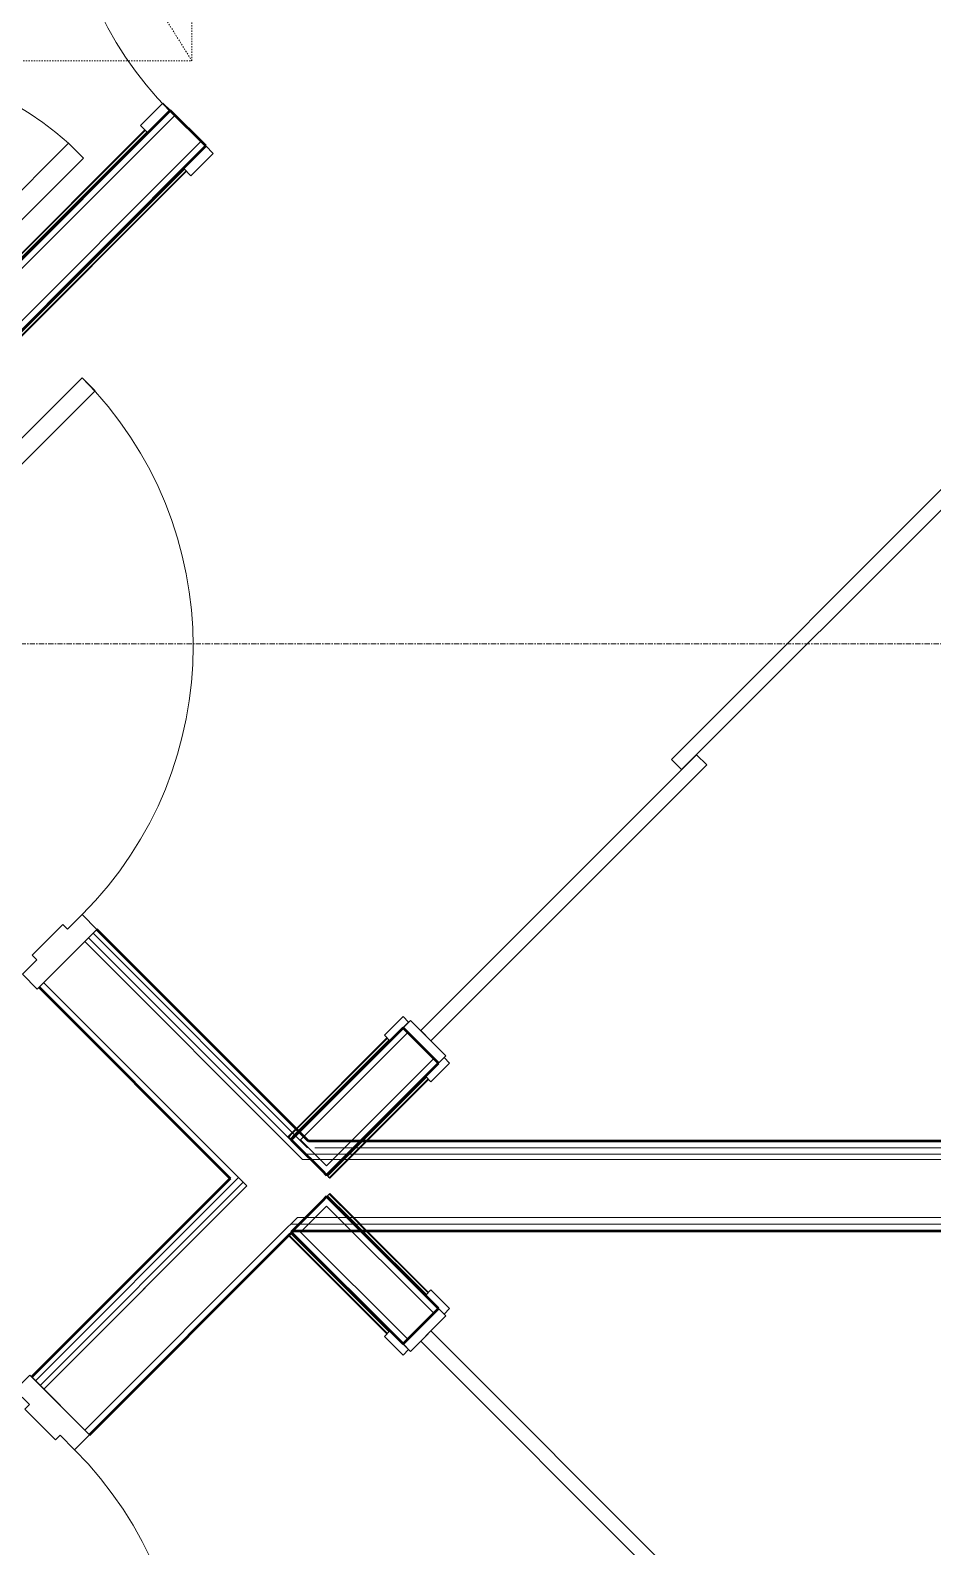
# Model space of a CAD drawing. Header units: inches. Extents: x -4235 to -464, y 9767 to 12344.
# Drawn here: x -2463.4 to -2377.8, y 10381.6 to 10525.4 of the extents above; entities that cross this region are included whole.
import ezdxf

# ---------------------------------------------------------------- set-up
doc = ezdxf.new("R2010")
doc.units = ezdxf.units.IN
doc.header["$MEASUREMENT"] = 0
doc.linetypes.add('Dash', pattern=[0.25, 0.125, -0.125])
doc.linetypes.add('Grid Line 1_2_', pattern=[0.875, 0.5, -0.125, 0.125, -0.125])
for name, color, linetype, lineweight in [('0-1', 7, 'Continuous', 5), ('0-2', 254, 'Continuous', 9), ('0-3', 7, 'Continuous', 9), ('A-DOOR-1', 7, 'Continuous', 9), ('A-DOOR-2', 130, 'Continuous', 20), ('A-DOOR-FRAM-1', 130, 'Continuous', 20), ('A-FLOR-4', 192, 'Continuous', 9), ('A-GENM-HDLN-1', 7, 'Dash', 9), ('A-WALL-1', 250, 'Continuous', 50), ('A-WALL-2', 50, 'Continuous', 13), ('A-WALL-3', 10, 'Continuous', 9), ('A-WALL-4', 254, 'Continuous', 9), ('A-WALL-5', 7, 'Continuous', 9), ('I-WALL-1', 250, 'Continuous', 50), ('I-WALL-2', 10, 'Continuous', 9), ('I-WALL-3', 254, 'Continuous', 9), ('S-GRID-1', 1, 'Grid Line 1_2_', 9)]:
    doc.layers.add(name, color=color, linetype=linetype, lineweight=lineweight)

# ---------------------------------------------------------------- blocks, each defined once
blk = doc.blocks.new('Basic Wall _ INT - W4BØF - _5_8 GYP - 2X4 WOOD_BATT_ - 5_8 GYP_ - ___-2687580-BACKGROUND - 2ND FLOOR')
at = {"layer": 'A-WALL-3'}
for p, q in [((-2450.11, 10517.77), (-2452.23, 10515.65)), ((-2482.73, 10485.64), (-2479.37, 10489)), ((-2479.12, 10488.76), (-2482.48, 10485.4))]:
    blk.add_line(p, q, dxfattribs=at)
at = {"layer": 'A-WALL-4'}
for p, q in [((-2478.66, 10489.71), (-2452.48, 10515.9)), ((-2452.23, 10515.65), (-2478.42, 10489.46)), ((-2482.77, 10485.69), (-2479.42, 10489.05)), ((-2479.65, 10488.4), (-2482.13, 10485.93)), ((-2479.21, 10488.84), (-2479.63, 10488.42)), ((-2482.15, 10485.91), (-2482.57, 10485.48)), ((-2492.94, 10475.43), (-2483.44, 10484.94)), ((-2483.19, 10484.69), (-2492.69, 10475.19)), ((-2492.98, 10475.48), (-2492.94, 10475.43)), ((-2492.9, 10475.39), (-2492.84, 10475.33)), ((-2492.71, 10475.2), (-2492.69, 10475.19))]:
    blk.add_line(p, q, dxfattribs=at)
at = {"layer": 'A-WALL-5'}
for p, q in [((-2478.71, 10489.75), (-2452.52, 10515.94)), ((-2452.32, 10515.74), (-2478.5, 10489.55)), ((-2492.98, 10475.48), (-2483.48, 10484.98)), ((-2483.28, 10484.78), (-2492.78, 10475.27)), ((-2492.78, 10475.27), (-2492.98, 10475.48)), ((-2492.72, 10475.22), (-2492.78, 10475.27)), ((-2492.69, 10475.19), (-2492.72, 10475.22))]:
    blk.add_line(p, q, dxfattribs=at)
blk = doc.blocks.new('Basic Wall _ INT - W4BØF - _5_8 GYP - 2X4 WOOD_BATT_ - 5_8 GYP_ - ___-2687581-BACKGROUND - 2ND FLOOR')
at = {"layer": 'A-WALL-3'}
for p, q in [((-2446.75, 10514.41), (-2448.87, 10512.29)), ((-2489.07, 10472.09), (-2489.33, 10471.83)), ((-2489.33, 10471.83), (-2489.32, 10471.81)), ((-2489.19, 10471.68), (-2489.13, 10471.62)), ((-2489.08, 10471.58), (-2488.82, 10471.84)), ((-2489.08, 10471.58), (-2489.04, 10471.54))]:
    blk.add_line(p, q, dxfattribs=at)
at = {"layer": 'A-WALL-4'}
for p, q in [((-2448.87, 10512.29), (-2489.07, 10472.09)), ((-2488.82, 10471.84), (-2448.62, 10512.04)), ((-2489.24, 10471.74), (-2488.98, 10472)), ((-2489.3, 10471.8), (-2489.33, 10471.83)), ((-2489.27, 10471.77), (-2489.3, 10471.8)), ((-2489.25, 10471.75), (-2489.27, 10471.77)), ((-2489.24, 10471.74), (-2489.25, 10471.75)), ((-2489.23, 10471.73), (-2489.24, 10471.74)), ((-2489.04, 10471.54), (-2489.23, 10471.73)), ((-2489.04, 10471.54), (-2488.78, 10471.8))]:
    blk.add_line(p, q, dxfattribs=at)
at = {"layer": 'A-WALL-5'}
for p, q in [((-2488.98, 10472), (-2448.78, 10512.2)), ((-2488.78, 10471.8), (-2448.58, 10512))]:
    blk.add_line(p, q, dxfattribs=at)
blk = doc.blocks.new('SWING - SINGLE - FLUSH - 2-10 x 6-8 - PRIVACY-3199407-BACKGROUND - 2ND FLOOR')
at = {"layer": 'A-DOOR-1'}
blk.add_arc((17, 2.37), 34.07, 93.3657, 180, dxfattribs=at)
at = {"layer": 'A-DOOR-2'}
for p, q in [((15, 2.37), (15, 36.38)), ((17, 36.38), (15, 36.38)), ((17, 2.37), (17, 36.38)), ((17, 2.37), (15, 2.37))]:
    blk.add_line(p, q, dxfattribs=at)
at = {"layer": 'A-DOOR-FRAM-1'}
for p, q in [((-17, 3.37), (-20, 3.37)), ((-20, 3.37), (-20, 2.37)), ((-17, 2.37), (-17, 3.37)), ((20, 3.37), (17, 3.37)), ((17, 3.37), (17, 2.37)), ((20, 2.37), (20, 3.37)), ((-20, 2.37), (-17, 2.37)), ((17, 2.37), (20, 2.37)), ((-17, -2.38), (-20, -2.38)), ((-20, -2.38), (-20, -3.38)), ((-17, -3.38), (-17, -2.38)), ((20, -2.38), (17, -2.38)), ((17, -2.38), (17, -3.38)), ((20, -3.38), (20, -2.38)), ((-20, -3.38), (-17, -3.38)), ((17, -3.38), (20, -3.38))]:
    blk.add_line(p, q, dxfattribs=at)
blk = doc.blocks.new('SWING - SINGLE - FLUSH - 2-8 x 6-8 - PASSAGE-3199406-BACKGROUND - 2ND FLOOR')
at = {"layer": 'A-DOOR-1'}
blk.add_arc((16, 2.37), 32.07, 93.5759, 180, dxfattribs=at)
at = {"layer": 'A-DOOR-2'}
for p, q in [((14, 2.37), (14, 34.38)), ((16, 34.38), (14, 34.38)), ((16, 2.37), (16, 34.38)), ((16, 2.37), (14, 2.37))]:
    blk.add_line(p, q, dxfattribs=at)
at = {"layer": 'A-DOOR-FRAM-1'}
for p, q in [((-16, 3.37), (-19, 3.37)), ((-19, 3.37), (-19, 2.37)), ((-16, 2.37), (-16, 3.37)), ((19, 3.37), (16, 3.37)), ((16, 3.37), (16, 2.37)), ((19, 2.37), (19, 3.37)), ((-19, 2.37), (-16, 2.37)), ((16, 2.37), (19, 2.37)), ((-16, -2.38), (-19, -2.38)), ((-19, -2.38), (-19, -3.38)), ((-16, -3.38), (-16, -2.38)), ((19, -2.38), (16, -2.38)), ((16, -2.38), (16, -3.38)), ((19, -3.38), (19, -2.38)), ((-19, -3.38), (-16, -3.38)), ((16, -3.38), (19, -3.38))]:
    blk.add_line(p, q, dxfattribs=at)
blk = doc.blocks.new('Basic Wall _ INT - W4BØF - _5_8 GYP - 2X4 WOOD_BATT_ - 5_8 GYP_ - ___-2694522-BACKGROUND - 2ND FLOOR')
at = {"layer": 'A-WALL-3'}
for p, q in [((-2433.29, 10418.79), (-2432.05, 10420.04)), ((-2431.55, 10420.04), (-2432.8, 10418.79)), ((-2435.15, 10416.94), (-2433.8, 10418.29)), ((-2433.3, 10418.29), (-2435.03, 10416.56)), ((-2433.8, 10418.29), (-2433.3, 10418.79)), ((-2432.8, 10418.79), (-2433.3, 10418.29)), ((-2435.28, 10416.81), (-2435.15, 10416.93)), ((-2435.28, 10416.81), (-2435.26, 10416.79)), ((-2435.15, 10416.68), (-2435.07, 10416.61)), ((-2435.03, 10416.56), (-2434.98, 10416.52))]:
    blk.add_line(p, q, dxfattribs=at)
at = {"layer": 'A-WALL-4'}
for p, q in [((-2432.05, 10420.04), (-2425.91, 10426.18)), ((-2425.66, 10425.93), (-2431.55, 10420.04)), ((-2433.12, 10418.79), (-2431.87, 10420.04)), ((-2431.46, 10420.04), (-2432.71, 10418.79)), ((-2435.14, 10416.77), (-2433.62, 10418.29)), ((-2433.21, 10418.29), (-2434.98, 10416.52)), ((-2433.62, 10418.29), (-2433.12, 10418.79)), ((-2432.71, 10418.79), (-2433.21, 10418.29)), ((-2435.25, 10416.78), (-2435.28, 10416.81)), ((-2435.2, 10416.73), (-2435.25, 10416.78)), ((-2435.19, 10416.72), (-2435.2, 10416.73)), ((-2435.19, 10416.72), (-2435.15, 10416.77)), ((-2435.13, 10416.67), (-2435.19, 10416.72)), ((-2435.07, 10416.6), (-2435.13, 10416.67)), ((-2434.98, 10416.52), (-2435.07, 10416.6))]:
    blk.add_line(p, q, dxfattribs=at)
at = {"layer": 'A-WALL-5'}
for p, q in [((-2431.87, 10420.04), (-2425.82, 10426.09)), ((-2425.62, 10425.89), (-2431.46, 10420.04))]:
    blk.add_line(p, q, dxfattribs=at)
blk = doc.blocks.new('Basic Wall _ INT - W4BØF - _5_8 GYP - 2X4 WOOD_BATT_ - 5_8 GYP_ - ___-2694521-BACKGROUND - 2ND FLOOR')
at = {"layer": 'A-WALL-3'}
for p, q in [((-2438.93, 10420.46), (-2438.88, 10420.42)), ((-2438.52, 10420.78), (-2438.88, 10420.42)), ((-2438.84, 10420.38), (-2438.78, 10420.32)), ((-2438.64, 10420.17), (-2438.27, 10420.54)), ((-2438.16, 10421.14), (-2438.49, 10420.81)), ((-2438.24, 10420.56), (-2437.91, 10420.9)), ((-2438.65, 10420.19), (-2438.64, 10420.17))]:
    blk.add_line(p, q, dxfattribs=at)
at = {"layer": 'A-WALL-4'}
for p, q in [((-2429.51, 10429.79), (-2438.14, 10421.16)), ((-2437.89, 10420.92), (-2429.27, 10429.54)), ((-2438.57, 10420.82), (-2438.93, 10420.46)), ((-2438.74, 10420.27), (-2438.93, 10420.46)), ((-2438.72, 10420.26), (-2438.74, 10420.27)), ((-2438.36, 10420.62), (-2438.72, 10420.26)), ((-2438.67, 10420.2), (-2438.72, 10420.26)), ((-2438.2, 10421.19), (-2438.54, 10420.85)), ((-2438, 10420.99), (-2438.33, 10420.65)), ((-2438.64, 10420.17), (-2438.67, 10420.2))]:
    blk.add_line(p, q, dxfattribs=at)
at = {"layer": 'A-WALL-5'}
for p, q in [((-2429.56, 10429.83), (-2438.18, 10421.21)), ((-2429.35, 10429.63), (-2437.98, 10421))]:
    blk.add_line(p, q, dxfattribs=at)
blk = doc.blocks.new('SLIDING - FLUSH - 6-0 x 6-8-3203588-BACKGROUND - 2ND FLOOR')
at = {"layer": 'A-DOOR-1'}
for p, q in [((-38.75, 3.25), (-36.25, 3.25)), ((-38.75, 2.5), (-38.75, 3.25)), ((-36.25, 3.25), (-36.25, 2.5)), ((36.25, 3.25), (38.75, 3.25)), ((36.25, 2.5), (36.25, 3.25)), ((38.75, 3.25), (38.75, 2.5)), ((-36.25, 2.5), (-38.75, 2.5)), ((38.75, 2.5), (36.25, 2.5)), ((-38.75, -2.25), (-36.25, -2.25)), ((-38.75, -3), (-38.75, -2.25)), ((-36.25, -2.25), (-36.25, -3)), ((36.25, -2.25), (38.75, -2.25)), ((36.25, -3), (36.25, -2.25)), ((38.75, -2.25), (38.75, -3)), ((-36.25, -3), (-38.75, -3)), ((38.75, -3), (36.25, -3))]:
    blk.add_line(p, q, dxfattribs=at)
at = {"layer": 'A-DOOR-2'}
for p, q in [((-1, -0.875), (-1, 0.5)), ((-1, 0.5), (36, 0.5)), ((36, 0.5), (36, -0.875)), ((-36, -2.25), (-36, -0.875)), ((-36, -0.875), (1, -0.875)), ((36, -0.875), (-1, -0.875)), ((1, -0.875), (1, -2.25)), ((1, -2.25), (-36, -2.25))]:
    blk.add_line(p, q, dxfattribs=at)
at = {"layer": 'A-DOOR-FRAM-1'}
for p, q in [((-37, -2.25), (-37, 2.5)), ((-37, 2.5), (-36, 2.5)), ((-36, 2.5), (-36, -2.25)), ((36, 2.5), (37, 2.5)), ((36, -2.25), (36, 2.5)), ((37, 2.5), (37, -2.25)), ((-36, -2.25), (-37, -2.25)), ((37, -2.25), (36, -2.25))]:
    blk.add_line(p, q, dxfattribs=at)
blk = doc.blocks.new('Basic Wall _ INT - W4BØF - _5_8 GYP - 2X4 WOOD_BATT_ - 5_8 GYP_ - ___-2694678-BACKGROUND - 2ND FLOOR')
at = {"layer": 'A-WALL-3'}
for p, q in [((-2435.26, 10414.78), (-2435.28, 10414.77)), ((-2433.3, 10412.79), (-2435.28, 10414.77)), ((-2435.07, 10414.97), (-2435.15, 10414.9)), ((-2434.98, 10415.06), (-2435.03, 10415.02)), ((-2435.03, 10415.02), (-2432.8, 10412.79)), ((-2432.05, 10411.54), (-2433.29, 10412.78)), ((-2432.79, 10412.78), (-2431.55, 10411.54))]:
    blk.add_line(p, q, dxfattribs=at)
at = {"layer": 'A-WALL-4'}
for p, q in [((-2435.28, 10414.77), (-2435.25, 10414.8)), ((-2435.25, 10414.8), (-2435.19, 10414.86)), ((-2435.19, 10414.86), (-2434.98, 10415.06)), ((-2433.12, 10412.79), (-2435.19, 10414.86)), ((-2434.98, 10415.06), (-2432.71, 10412.79)), ((-2431.87, 10411.54), (-2433.12, 10412.78)), ((-2432.71, 10412.78), (-2431.46, 10411.54)), ((-2425.91, 10405.4), (-2432.05, 10411.54)), ((-2431.55, 10411.54), (-2425.66, 10405.65))]:
    blk.add_line(p, q, dxfattribs=at)
at = {"layer": 'A-WALL-5'}
for p, q in [((-2425.82, 10405.49), (-2431.87, 10411.54)), ((-2431.46, 10411.54), (-2425.62, 10405.69))]:
    blk.add_line(p, q, dxfattribs=at)
blk = doc.blocks.new('Basic Wall _ INT - W4BØF - _5_8 GYP - 2X4 WOOD_BATT_ - 5_8 GYP_ - ___-2694677-BACKGROUND - 2ND FLOOR')
at = {"layer": 'A-WALL-3'}
for p, q in [((-2438.88, 10411.16), (-2438.93, 10411.12)), ((-2438.78, 10411.26), (-2438.84, 10411.2)), ((-2438.64, 10411.41), (-2438.65, 10411.39))]:
    blk.add_line(p, q, dxfattribs=at)
at = {"layer": 'A-WALL-4'}
for p, q in [((-2438.93, 10411.12), (-2438.72, 10411.32)), ((-2438.85, 10411.12), (-2429.51, 10401.79)), ((-2438.72, 10411.32), (-2438.67, 10411.38)), ((-2438.67, 10411.38), (-2438.64, 10411.41)), ((-2429.27, 10402.04), (-2438.6, 10411.37))]:
    blk.add_line(p, q, dxfattribs=at)
at = {"layer": 'A-WALL-5'}
for p, q in [((-2438.89, 10411.08), (-2429.56, 10401.75)), ((-2438.69, 10411.28), (-2429.35, 10401.95))]:
    blk.add_line(p, q, dxfattribs=at)
blk = doc.blocks.new('SLIDING - FLUSH - 6-0 x 6-8-3203587-BACKGROUND - 2ND FLOOR')
at = {"layer": 'A-DOOR-1'}
for p, q in [((-36.25, 3), (-38.75, 3)), ((-38.75, 3), (-38.75, 2.25)), ((-36.25, 2.25), (-36.25, 3)), ((36.25, 3), (36.25, 2.25)), ((38.75, 3), (36.25, 3)), ((38.75, 2.25), (38.75, 3)), ((-38.75, 2.25), (-36.25, 2.25)), ((36.25, 2.25), (38.75, 2.25)), ((-36.25, -2.5), (-38.75, -2.5)), ((-38.75, -2.5), (-38.75, -3.25)), ((-36.25, -3.25), (-36.25, -2.5)), ((38.75, -2.5), (36.25, -2.5)), ((36.25, -2.5), (36.25, -3.25)), ((38.75, -3.25), (38.75, -2.5)), ((-38.75, -3.25), (-36.25, -3.25)), ((36.25, -3.25), (38.75, -3.25))]:
    blk.add_line(p, q, dxfattribs=at)
at = {"layer": 'A-DOOR-2'}
for p, q in [((1, 2.25), (-36, 2.25)), ((-36, 2.25), (-36, 0.875)), ((1, 0.875), (1, 2.25)), ((-36, 0.875), (1, 0.875)), ((36, 0.875), (-1, 0.875)), ((-1, 0.875), (-1, -0.5)), ((36, -0.5), (36, 0.875)), ((-1, -0.5), (36, -0.5))]:
    blk.add_line(p, q, dxfattribs=at)
at = {"layer": 'A-DOOR-FRAM-1'}
for p, q in [((-36, 2.25), (-37, 2.25)), ((-37, 2.25), (-37, -2.5)), ((-36, -2.5), (-36, 2.25)), ((37, 2.25), (36, 2.25)), ((36, 2.25), (36, -2.5)), ((37, -2.5), (37, 2.25)), ((-37, -2.5), (-36, -2.5)), ((36, -2.5), (37, -2.5))]:
    blk.add_line(p, q, dxfattribs=at)
blk = doc.blocks.new('ADA Clearances - 30_x48_-3054095-BACKGROUND - 2ND FLOOR')
at = {"layer": 'A-GENM-HDLN-1'}
for p, q in [((15, -24), (-15, 24)), ((-15, -24), (15, 24)), ((15, 24), (-15, 24)), ((-15, 24), (-15, -24)), ((15, -24), (15, 24)), ((-15, -24), (15, -24))]:
    blk.add_line(p, q, dxfattribs=at)
blk = doc.blocks.new('CTR - 1st Phase - Unit Layouts_rvt-1-BACKGROUND - 2ND FLOOR')
at = {"layer": 'A-WALL-1'}
for p, q in [((-2450.11, 10517.77), (-2479.12, 10488.76)), ((-2446.75, 10514.41), (-2450.11, 10517.77)), ((-2489.33, 10471.83), (-2446.75, 10514.41)), ((-2428.03, 10430.78), (-2438.64, 10420.17)), ((-2424.67, 10427.42), (-2428.03, 10430.78)), ((-2435.28, 10416.81), (-2424.67, 10427.42)), ((-2438.64, 10420.17), (-2438.19, 10419.73)), ((-2438.19, 10419.73), (-2435.72, 10417.25)), ((-2435.72, 10417.25), (-2435.28, 10416.81)), ((-2435.28, 10414.77), (-2435.72, 10414.33)), ((-2424.67, 10404.16), (-2435.28, 10414.77)), ((-2435.72, 10414.33), (-2438.19, 10411.85)), ((-2438.19, 10411.85), (-2438.64, 10411.41)), ((-2438.64, 10411.41), (-2428.03, 10400.8)), ((-2428.03, 10400.8), (-2424.67, 10404.16))]:
    blk.add_line(p, q, dxfattribs=at)
at = {"layer": 'A-WALL-2'}
for p, q in [((-2479.12, 10487.87), (-2449.66, 10517.33)), ((-2489.33, 10472.71), (-2447.19, 10514.85)), ((-2427.59, 10430.33), (-2437.75, 10420.17)), ((-2425.11, 10427.86), (-2435.28, 10417.7)), ((-2437.75, 10420.17), (-2435.28, 10417.7)), ((-2435.28, 10413.88), (-2437.75, 10411.41)), ((-2425.11, 10403.72), (-2435.28, 10413.88)), ((-2427.59, 10401.24), (-2437.75, 10411.41))]:
    blk.add_line(p, q, dxfattribs=at)
at = {"layer": 'A-WALL-3'}
for p, q in [((-2450.11, 10517.77), (-2452.23, 10515.65)), ((-2452.23, 10515.65), (-2478.42, 10489.46)), ((-2448.87, 10512.29), (-2446.75, 10514.41)), ((-2489.07, 10472.09), (-2448.87, 10512.29)), ((-2428.03, 10430.78), (-2424.67, 10427.42)), ((-2429.27, 10429.54), (-2437.89, 10420.92)), ((-2432.05, 10420.04), (-2425.91, 10426.18)), ((-2438.27, 10420.54), (-2438.64, 10420.17)), ((-2437.91, 10420.9), (-2438.24, 10420.56)), ((-2436.81, 10418.35), (-2438.64, 10420.17)), ((-2433.29, 10418.79), (-2432.05, 10420.04)), ((-2435.28, 10416.81), (-2436.75, 10418.29)), ((-2435.15, 10416.94), (-2433.8, 10418.29)), ((-2433.8, 10418.29), (-2433.3, 10418.79)), ((-2435.28, 10416.81), (-2435.15, 10416.93)), ((-2438.45, 10411.59), (-2435.28, 10414.77)), ((-2433.3, 10412.79), (-2435.28, 10414.77)), ((-2432.05, 10411.54), (-2433.29, 10412.78)), ((-2438.64, 10411.41), (-2438.47, 10411.57)), ((-2438.6, 10411.37), (-2429.27, 10402.04)), ((-2425.91, 10405.4), (-2432.05, 10411.54)), ((-2424.67, 10404.16), (-2428.03, 10400.8))]:
    blk.add_line(p, q, dxfattribs=at)
at = {"layer": 'A-WALL-4'}
blk.add_line((-2450.11, 10517.77), (-2446.75, 10514.41), dxfattribs=at)
at = {"layer": '0-2'}
for name in ['Basic Wall _ INT - W4BØF - _5_8 GYP - 2X4 WOOD_BATT_ - 5_8 GYP_ - ___-2694521-BACKGROUND - 2ND FLOOR', 'Basic Wall _ INT - W4BØF - _5_8 GYP - 2X4 WOOD_BATT_ - 5_8 GYP_ - ___-2694522-BACKGROUND - 2ND FLOOR', 'Basic Wall _ INT - W4BØF - _5_8 GYP - 2X4 WOOD_BATT_ - 5_8 GYP_ - ___-2687580-BACKGROUND - 2ND FLOOR', 'Basic Wall _ INT - W4BØF - _5_8 GYP - 2X4 WOOD_BATT_ - 5_8 GYP_ - ___-2687581-BACKGROUND - 2ND FLOOR', 'Basic Wall _ INT - W4BØF - _5_8 GYP - 2X4 WOOD_BATT_ - 5_8 GYP_ - ___-2694678-BACKGROUND - 2ND FLOOR', 'Basic Wall _ INT - W4BØF - _5_8 GYP - 2X4 WOOD_BATT_ - 5_8 GYP_ - ___-2694677-BACKGROUND - 2ND FLOOR']:
    blk.add_blockref(name, (0, 0), dxfattribs=at)
for name, p, rotation in [('ADA Clearances - 30_x48_-3054095-BACKGROUND - 2ND FLOOR', (-2463.07, 10546.48), 180), ('SWING - SINGLE - FLUSH - 2-10 x 6-8 - PRIVACY-3199407-BACKGROUND - 2ND FLOOR', (-2436.41, 10528.11), 44.99999999996775), ('SWING - SINGLE - FLUSH - 2-8 x 6-8 - PASSAGE-3199406-BACKGROUND - 2ND FLOOR', (-2493.97, 10500.25), 314.9999999999997), ('SLIDING - FLUSH - 6-0 x 6-8-3203588-BACKGROUND - 2ND FLOOR', (-2400.28, 10455.35), 225.0000000001308), ('SLIDING - FLUSH - 6-0 x 6-8-3203587-BACKGROUND - 2ND FLOOR', (-2400.28, 10376.23), 134.9999999998691)]:
    blk.add_blockref(name, p, dxfattribs=dict(at, rotation=rotation))
blk = doc.blocks.new('HOLLOW METAL - UNIT DOOR-2191977-BACKGROUND - 2ND FLOOR')
at = {"layer": 'A-DOOR-1'}
blk.add_arc((18, -4.125), 36, 180, 270, dxfattribs=at)
at = {"layer": 'A-DOOR-2'}
for p, q in [((16.25, -4.125), (18, -4.125)), ((16.25, -40.125), (16.25, -4.125)), ((18, -4.125), (18, -40.125)), ((18, -40.125), (16.25, -40.125))]:
    blk.add_line(p, q, dxfattribs=at)
at = {"layer": 'A-DOOR-FRAM-1'}
for p, q in [((-20, 3.875), (-18, 3.875)), ((-20, -4.125), (-20, 3.875)), ((-18, 3.875), (-18, 1.9375)), ((18, 3.875), (20, 3.875)), ((18, 1.9375), (18, 3.875)), ((20, 3.875), (20, -4.125)), ((-18, 1.9375), (-17.375, 1.9375)), ((-17.375, 1.9375), (-17.375, -2.1875)), ((17.375, 1.9375), (18, 1.9375)), ((17.375, -2.1875), (17.375, 1.9375)), ((-18, -2.1875), (-18, -4.125)), ((-17.375, -2.1875), (-18, -2.1875)), ((18, -2.1875), (17.375, -2.1875)), ((18, -4.125), (18, -2.1875)), ((-18, -4.125), (-20, -4.125)), ((20, -4.125), (18, -4.125))]:
    blk.add_line(p, q, dxfattribs=at)
blk = doc.blocks.new('HOLLOW METAL - UNIT DOOR-2191978-BACKGROUND - 2ND FLOOR')
at = {"layer": 'A-DOOR-1'}
blk.add_arc((18, 4.125), 36, 90, 180, dxfattribs=at)
at = {"layer": 'A-DOOR-2'}
for p, q in [((18, 40.125), (16.25, 40.125)), ((16.25, 40.125), (16.25, 4.125)), ((18, 4.125), (18, 40.125)), ((16.25, 4.125), (18, 4.125))]:
    blk.add_line(p, q, dxfattribs=at)
at = {"layer": 'A-DOOR-FRAM-1'}
for p, q in [((-18, 4.125), (-20, 4.125)), ((-20, 4.125), (-20, -3.875)), ((-18, 2.1875), (-18, 4.125)), ((18, 4.125), (18, 2.1875)), ((20, 4.125), (18, 4.125)), ((20, -3.875), (20, 4.125)), ((-17.375, 2.1875), (-18, 2.1875)), ((-17.375, -1.9375), (-17.375, 2.1875)), ((18, 2.1875), (17.375, 2.1875)), ((17.375, 2.1875), (17.375, -1.9375)), ((-18, -3.875), (-18, -1.9375)), ((-18, -1.9375), (-17.375, -1.9375)), ((17.375, -1.9375), (18, -1.9375)), ((18, -1.9375), (18, -3.875)), ((-20, -3.875), (-18, -3.875)), ((18, -3.875), (20, -3.875))]:
    blk.add_line(p, q, dxfattribs=at)
blk = doc.blocks.new('CTR - 1st Phase - Common Walls_rvt-1-BACKGROUND - 2ND FLOOR')
at = {"layer": 'A-WALL-2'}
for p, q in [((-2437.56, 10418.29), (-2458.22, 10438.95)), ((-2437.36, 10418.79), (-2457.87, 10439.3)), ((-2437.1, 10419.41), (-2457.42, 10439.74)), ((-2443.64, 10416.58), (-2462.11, 10435.06)), ((-2076.17, 10419.41), (-2436.39, 10419.41)), ((-2436.86, 10418.29), (-2437.56, 10418.29)), ((-2436.47, 10418.79), (-2437.36, 10418.79)), ((-2435.26, 10418.29), (-2436.86, 10418.29)), ((-2435.76, 10418.79), (-2436.47, 10418.79)), ((-2076.17, 10418.79), (-2435.76, 10418.79)), ((-2076.17, 10418.29), (-2435.26, 10418.29)), ((-2462.9, 10397.32), (-2444.08, 10416.14)), ((-2443.64, 10416.58), (-2444.08, 10416.14)), ((-2443.19, 10416.14), (-2443.64, 10416.58)), ((-2443.64, 10416.58), (-2443.19, 10416.14)), ((-2443.19, 10416.14), (-2443.64, 10415.7)), ((-2442.84, 10415.79), (-2443.19, 10416.14)), ((-2443.19, 10416.14), (-2442.84, 10415.79)), ((-2462.46, 10396.87), (-2443.64, 10415.7)), ((-2462.11, 10396.52), (-2443.28, 10415.35)), ((-2442.84, 10415.79), (-2443.28, 10415.35)), ((-2438.95, 10411.9), (-2439.39, 10411.46)), ((-2438.69, 10412.16), (-2438.95, 10411.9)), ((-2438.69, 10412.16), (-2438.06, 10412.79)), ((-2437.8, 10412.16), (-2438.69, 10412.16)), ((-2437.18, 10412.79), (-2438.06, 10412.79)), ((-2076.17, 10412.16), (-2437.8, 10412.16)), ((-2076.17, 10412.79), (-2437.18, 10412.79)), ((-2458.22, 10392.63), (-2439.39, 10411.46))]:
    blk.add_line(p, q, dxfattribs=at)
at = {"layer": 'I-WALL-1'}
for p, q in [((-2437.01, 10420.04), (-2457.07, 10440.1)), ((-2462.55, 10434.62), (-2444.43, 10416.5)), ((-2076.17, 10420.04), (-2437.01, 10420.04)), ((-2444.43, 10416.5), (-2463.26, 10397.67)), ((-2457.78, 10392.19), (-2438.95, 10411.02)), ((-2438.95, 10411.02), (-2438.43, 10411.54)), ((-2438.43, 10411.54), (-2076.17, 10411.54))]:
    blk.add_line(p, q, dxfattribs=at)
at = {"layer": 'I-WALL-2'}
for p, q in [((-2462.55, 10434.62), (-2457.07, 10440.1)), ((-2438.1, 10421.12), (-2438.18, 10421.2)), ((-2438.03, 10421.06), (-2438.09, 10421.12)), ((-2437.46, 10420.49), (-2437.89, 10420.92)), ((-2437.01, 10420.04), (-2437.45, 10420.47)), ((-2431.99, 10420.04), (-2437.01, 10420.04)), ((-2431.76, 10420.04), (-2431.82, 10420.04)), ((-2431.46, 10420.04), (-2431.72, 10420.04)), ((-2438.81, 10411.16), (-2438.89, 10411.08)), ((-2438.74, 10411.23), (-2438.81, 10411.16)), ((-2438.43, 10411.54), (-2438.56, 10411.41)), ((-2438.43, 10411.54), (-2431.99, 10411.54)), ((-2431.84, 10411.54), (-2431.79, 10411.54)), ((-2431.76, 10411.54), (-2431.67, 10411.54)), ((-2431.63, 10411.54), (-2431.46, 10411.54)), ((-2457.78, 10392.19), (-2463.26, 10397.67))]:
    blk.add_line(p, q, dxfattribs=at)
at = {"layer": 'I-WALL-3'}
for p, q in [((-2438.18, 10421.2), (-2457.07, 10440.1)), ((-2462.55, 10434.62), (-2444.43, 10416.5)), ((-2366, 10420.04), (-2431.46, 10420.04)), ((-2444.43, 10416.5), (-2463.26, 10397.67)), ((-2457.78, 10392.19), (-2438.95, 10411.02)), ((-2438.89, 10411.08), (-2438.95, 10411.02)), ((-2431.46, 10411.54), (-2366, 10411.54))]:
    blk.add_line(p, q, dxfattribs=at)
at = {"layer": '0-3'}
for name, p, rotation in [('HOLLOW METAL - UNIT DOOR-2191977-BACKGROUND - 2ND FLOOR', (-2474.13, 10451.32), 134.9999999999909), ('HOLLOW METAL - UNIT DOOR-2191978-BACKGROUND - 2ND FLOOR', (-2474.84, 10380.96), 224.9999999999973)]:
    blk.add_blockref(name, p, dxfattribs=dict(at, rotation=rotation))

msp = doc.modelspace()

# ---------------------------------------------------------------- linework, layer by layer
at = {"layer": 'A-FLOR-4'}
for p, q in [((-2442.84, 10415.79), (-2462.11, 10435.06)), ((-2442.84, 10415.79), (-2462.11, 10396.52)), ((-2462.11, 10396.52), (-2442.84, 10415.79)), ((-2442.84, 10415.79), (-2442.84, 10415.79))]:
    msp.add_line(p, q, dxfattribs=at)
at = {"layer": 'S-GRID-1'}
msp.add_line((-464.45, 10467.19), (-4185.7, 10467.19), dxfattribs=at)

# ---------------------------------------------------------------- block references
at = {"layer": '0-1'}
for name in ['CTR - 1st Phase - Unit Layouts_rvt-1-BACKGROUND - 2ND FLOOR', 'CTR - 1st Phase - Common Walls_rvt-1-BACKGROUND - 2ND FLOOR']:
    msp.add_blockref(name, (0, 0), dxfattribs=at)

doc.saveas('drawing.dxf')
